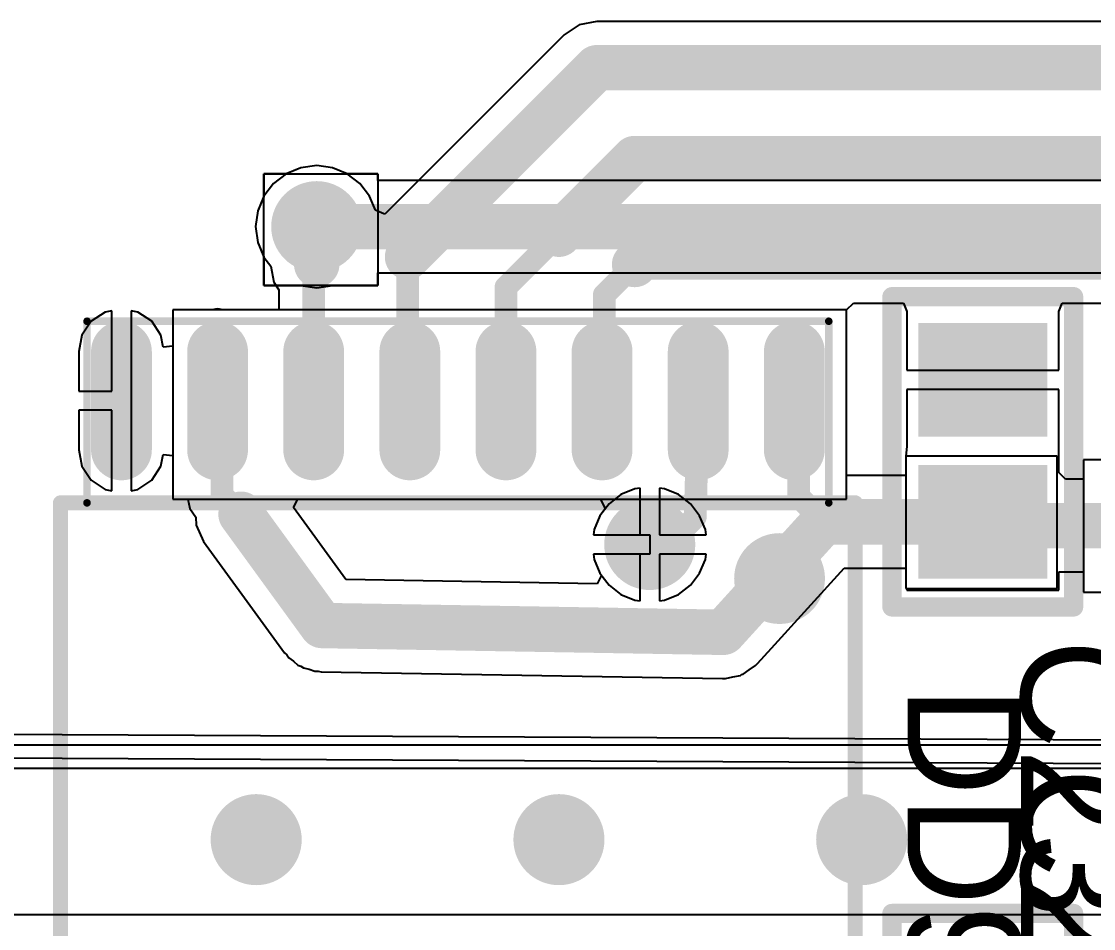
# Model space of a CAD drawing. Header units: millimetres. Extents: x -0.1 to 95.7, y -2.6 to 60.7.
# Drawn here: x 32.5 to 46.66, y 17.83 to 29.81 of the extents above; entities that cross this region are included whole.
import ezdxf

# ---------------------------------------------------------------- set-up
doc = ezdxf.new("R2010")
doc.units = ezdxf.units.MM
for name, color, linetype in [('BottomLayer', 5, 'Continuous'), ('BottomSolder', 6, 'Continuous'), ('Mechanical13', 56, 'Continuous'), ('MultiLayer', 9, 'Continuous'), ('TopLayer', 1, 'Continuous'), ('TopOverlay', 2, 'Continuous'), ('TopPaste', 8, 'Continuous'), ('TopSolder', 216, 'Continuous'), ('ViaHoleLayer', 16, 'Continuous')]:
    doc.layers.add(name, color=color, linetype=linetype)

# ---------------------------------------------------------------- blocks, each defined once
blk = doc.blocks.new('ADUM_SOIC_21')
at = {"layer": 'Mechanical13', "const_width": 0.0999998}
for points in [[(-1.05000044, -9.34500036), (-1.05000044, 0.4550003599999999)], [(1.34999984, 0.4550003599999999), (-1.05000044, 0.4550003599999999)], [(10.55000176, 0.4550003599999999), (8.150001479999998, 0.4550003599999999)], [(10.55000176, -9.34500036), (10.55000176, 0.4550003599999999)], [(1.34999984, -9.34500036), (-1.05000044, -9.34500036)], [(10.55000176, -9.34500036), (8.150001479999998, -9.34500036)]]:
    blk.add_lwpolyline(points, dxfattribs=at)
at = {"layer": 'Mechanical13', "const_width": 0.0499999}
for points in [[(-1.07499912, 0.4550003599999999, 1), (-1.02500176, 0.4550003599999999, 1)], [(-1.07499912, 0.4550003599999999, 1), (-1.02500176, 0.4550003599999999, 1)], [(1.32500116, 0.4550003599999999, 1), (1.37499852, 0.4550003599999999, 1)], [(8.125002799999999, 0.4550003599999999, 1), (8.17500016, 0.4550003599999999, 1)], [(10.52500308, 0.4550003599999999, 1), (10.57500044, 0.4550003599999999, 1)], [(10.52500308, 0.4550003599999999, 1), (10.57500044, 0.4550003599999999, 1)], [(-1.07499912, -9.34500036, 1), (-1.02500176, -9.34500036, 1)], [(-1.07499912, -9.34500036, 1), (-1.02500176, -9.34500036, 1)], [(1.32500116, -9.34500036, 1), (1.37499852, -9.34500036, 1)], [(8.125002799999999, -9.34500036, 1), (8.17500016, -9.34500036, 1)], [(10.52500308, -9.34500036, 1), (10.57500044, -9.34500036, 1)], [(10.52500308, -9.34500036, 1), (10.57500044, -9.34500036, 1)]]:
    blk.add_lwpolyline(points, format="xyb", close=True, dxfattribs=at)
at = {"layer": 'TopLayer', "const_width": 0.5999987999999999}
for points in [[(-0.6499986999999999, 0), (0.6499986999999999, 0)], [(8.85000008, 0), (10.14999748, 0)], [(-0.6499986999999999, -1.27), (0.6499986999999999, -1.27)], [(8.85000008, -1.27), (10.14999748, -1.27)], [(-0.6499986999999999, -2.54), (0.6499986999999999, -2.54)], [(8.85000008, -2.54), (10.14999748, -2.54)], [(-0.6499986999999999, -3.81), (0.6499986999999999, -3.81)], [(8.85000008, -3.81), (10.14999748, -3.81)], [(-0.6499986999999999, -5.08), (0.6499986999999999, -5.08)], [(8.85000008, -5.08), (10.14999748, -5.08)], [(-0.6499986999999999, -6.35), (0.6499986999999999, -6.35)], [(8.85000008, -6.35), (10.14999748, -6.35)], [(-0.6499986999999999, -7.619999999999999), (0.6499986999999999, -7.619999999999999)], [(8.85000008, -7.619999999999999), (10.14999748, -7.619999999999999)], [(-0.6499986999999999, -8.889999999999999), (0.6499986999999999, -8.889999999999999)], [(8.85000008, -8.889999999999999), (10.14999748, -8.889999999999999)]]:
    blk.add_lwpolyline(points, dxfattribs=at)
at = {"layer": 'TopLayer', "const_width": 0.2999994}
for points in [[(-0.7999984, 0, 1), (-0.499999, 0, 1)], [(0.499999, 0, 1), (0.7999984, 0, 1)], [(8.700000379999999, 0, 1), (8.99999978, 0, 1)], [(9.99999778, 0, 1), (10.29999718, 0, 1)], [(-0.7999984, -1.27, 1), (-0.499999, -1.27, 1)], [(0.499999, -1.27, 1), (0.7999984, -1.27, 1)], [(8.700000379999999, -1.27, 1), (8.99999978, -1.27, 1)], [(9.99999778, -1.27, 1), (10.29999718, -1.27, 1)], [(-0.7999984, -2.54, 1), (-0.499999, -2.54, 1)], [(0.499999, -2.54, 1), (0.7999984, -2.54, 1)], [(8.700000379999999, -2.54, 1), (8.99999978, -2.54, 1)], [(9.99999778, -2.54, 1), (10.29999718, -2.54, 1)], [(-0.7999984, -3.81, 1), (-0.499999, -3.81, 1)], [(0.499999, -3.81, 1), (0.7999984, -3.81, 1)], [(8.700000379999999, -3.81, 1), (8.99999978, -3.81, 1)], [(9.99999778, -3.81, 1), (10.29999718, -3.81, 1)], [(-0.7999984, -5.08, 1), (-0.499999, -5.08, 1)], [(0.499999, -5.08, 1), (0.7999984, -5.08, 1)], [(8.700000379999999, -5.08, 1), (8.99999978, -5.08, 1)], [(9.99999778, -5.08, 1), (10.29999718, -5.08, 1)], [(-0.7999984, -6.35, 1), (-0.499999, -6.35, 1)], [(0.499999, -6.35, 1), (0.7999984, -6.35, 1)], [(8.700000379999999, -6.35, 1), (8.99999978, -6.35, 1)], [(9.99999778, -6.35, 1), (10.29999718, -6.35, 1)], [(-0.7999984, -7.619999999999999, 1), (-0.499999, -7.619999999999999, 1)], [(0.499999, -7.619999999999999, 1), (0.7999984, -7.619999999999999, 1)], [(8.700000379999999, -7.619999999999999, 1), (8.99999978, -7.619999999999999, 1)], [(9.99999778, -7.619999999999999, 1), (10.29999718, -7.619999999999999, 1)], [(-0.7999984, -8.889999999999999, 1), (-0.499999, -8.889999999999999, 1)], [(0.499999, -8.889999999999999, 1), (0.7999984, -8.889999999999999, 1)], [(8.700000379999999, -8.889999999999999, 1), (8.99999978, -8.889999999999999, 1)], [(9.99999778, -8.889999999999999, 1), (10.29999718, -8.889999999999999, 1)]]:
    blk.add_lwpolyline(points, format="xyb", close=True, dxfattribs=at)
at = {"layer": 'TopOverlay', "const_width": 0.1999996}
for points in [[(1.34999984, -9.694999659999999), (1.34999984, 0.80499966)], [(8.14999894, 0.80499966), (1.34999984, 0.80499966)], [(8.14999894, -9.694999659999999), (8.14999894, 0.80499966)], [(8.14999894, -9.694999659999999), (1.34999984, -9.694999659999999)]]:
    blk.add_lwpolyline(points, dxfattribs=at)
at = {"layer": 'TopOverlay'}
for points, const_width in [([(1.29999994, 0.80499966, 1), (1.39999974, 0.80499966, 1)], 0.0999998), ([(1.29999994, 0.80499966, 1), (1.39999974, 0.80499966, 1)], 0.0999998), ([(8.09999904, 0.80499966, 1), (8.199998840000001, 0.80499966, 1)], 0.0999998), ([(8.09999904, 0.80499966, 1), (8.199998840000001, 0.80499966, 1)], 0.0999998), ([(2.64999978, -0.19500088, 1), (2.05000098, -0.19500088, 1)], 0.5999987999999999), ([(1.90000128, -0.19500088, 1), (2.20000068, -0.19500088, 1)], 0.2999994), ([(2.50000008, -0.19500088, 1), (2.79999948, -0.19500088, 1)], 0.2999994), ([(1.29999994, -9.694999659999999, 1), (1.39999974, -9.694999659999999, 1)], 0.0999998), ([(1.29999994, -9.694999659999999, 1), (1.39999974, -9.694999659999999, 1)], 0.0999998), ([(8.09999904, -9.694999659999999, 1), (8.199998840000001, -9.694999659999999, 1)], 0.0999998), ([(8.09999904, -9.694999659999999, 1), (8.199998840000001, -9.694999659999999, 1)], 0.0999998)]:
    blk.add_lwpolyline(points, format="xyb", close=True, dxfattribs=dict(at, const_width=const_width))
at = {"layer": 'TopPaste', "const_width": 0.5999987999999999}
for points in [[(-0.6499986999999999, 0), (0.6499986999999999, 0)], [(8.85000008, 0), (10.14999748, 0)], [(-0.6499986999999999, -1.27), (0.6499986999999999, -1.27)], [(8.85000008, -1.27), (10.14999748, -1.27)], [(-0.6499986999999999, -2.54), (0.6499986999999999, -2.54)], [(8.85000008, -2.54), (10.14999748, -2.54)], [(-0.6499986999999999, -3.81), (0.6499986999999999, -3.81)], [(8.85000008, -3.81), (10.14999748, -3.81)], [(-0.6499986999999999, -5.08), (0.6499986999999999, -5.08)], [(8.85000008, -5.08), (10.14999748, -5.08)], [(-0.6499986999999999, -6.35), (0.6499986999999999, -6.35)], [(8.85000008, -6.35), (10.14999748, -6.35)], [(-0.6499986999999999, -7.619999999999999), (0.6499986999999999, -7.619999999999999)], [(8.85000008, -7.619999999999999), (10.14999748, -7.619999999999999)], [(-0.6499986999999999, -8.889999999999999), (0.6499986999999999, -8.889999999999999)], [(8.85000008, -8.889999999999999), (10.14999748, -8.889999999999999)]]:
    blk.add_lwpolyline(points, dxfattribs=at)
at = {"layer": 'TopPaste', "const_width": 0.2999994}
for points in [[(-0.7999984, 0, 1), (-0.499999, 0, 1)], [(0.499999, 0, 1), (0.7999984, 0, 1)], [(8.700000379999999, 0, 1), (8.99999978, 0, 1)], [(9.99999778, 0, 1), (10.29999718, 0, 1)], [(-0.7999984, -1.27, 1), (-0.499999, -1.27, 1)], [(0.499999, -1.27, 1), (0.7999984, -1.27, 1)], [(8.700000379999999, -1.27, 1), (8.99999978, -1.27, 1)], [(9.99999778, -1.27, 1), (10.29999718, -1.27, 1)], [(-0.7999984, -2.54, 1), (-0.499999, -2.54, 1)], [(0.499999, -2.54, 1), (0.7999984, -2.54, 1)], [(8.700000379999999, -2.54, 1), (8.99999978, -2.54, 1)], [(9.99999778, -2.54, 1), (10.29999718, -2.54, 1)], [(-0.7999984, -3.81, 1), (-0.499999, -3.81, 1)], [(0.499999, -3.81, 1), (0.7999984, -3.81, 1)], [(8.700000379999999, -3.81, 1), (8.99999978, -3.81, 1)], [(9.99999778, -3.81, 1), (10.29999718, -3.81, 1)], [(-0.7999984, -5.08, 1), (-0.499999, -5.08, 1)], [(0.499999, -5.08, 1), (0.7999984, -5.08, 1)], [(8.700000379999999, -5.08, 1), (8.99999978, -5.08, 1)], [(9.99999778, -5.08, 1), (10.29999718, -5.08, 1)], [(-0.7999984, -6.35, 1), (-0.499999, -6.35, 1)], [(0.499999, -6.35, 1), (0.7999984, -6.35, 1)], [(8.700000379999999, -6.35, 1), (8.99999978, -6.35, 1)], [(9.99999778, -6.35, 1), (10.29999718, -6.35, 1)], [(-0.7999984, -7.619999999999999, 1), (-0.499999, -7.619999999999999, 1)], [(0.499999, -7.619999999999999, 1), (0.7999984, -7.619999999999999, 1)], [(8.700000379999999, -7.619999999999999, 1), (8.99999978, -7.619999999999999, 1)], [(9.99999778, -7.619999999999999, 1), (10.29999718, -7.619999999999999, 1)], [(-0.7999984, -8.889999999999999, 1), (-0.499999, -8.889999999999999, 1)], [(0.499999, -8.889999999999999, 1), (0.7999984, -8.889999999999999, 1)], [(8.700000379999999, -8.889999999999999, 1), (8.99999978, -8.889999999999999, 1)], [(9.99999778, -8.889999999999999, 1), (10.29999718, -8.889999999999999, 1)]]:
    blk.add_lwpolyline(points, format="xyb", close=True, dxfattribs=at)
at = {"layer": 'TopSolder', "const_width": 0.8031987999999999}
for points in [[(-0.6499986999999999, 0), (0.6499986999999999, 0)], [(8.85000008, 0), (10.14999748, 0)], [(-0.6499986999999999, -1.27), (0.6499986999999999, -1.27)], [(8.85000008, -1.27), (10.14999748, -1.27)], [(-0.6499986999999999, -2.54), (0.6499986999999999, -2.54)], [(8.85000008, -2.54), (10.14999748, -2.54)], [(-0.6499986999999999, -3.81), (0.6499986999999999, -3.81)], [(8.85000008, -3.81), (10.14999748, -3.81)], [(-0.6499986999999999, -5.08), (0.6499986999999999, -5.08)], [(8.85000008, -5.08), (10.14999748, -5.08)], [(-0.6499986999999999, -6.35), (0.6499986999999999, -6.35)], [(8.85000008, -6.35), (10.14999748, -6.35)], [(-0.6499986999999999, -7.619999999999999), (0.6499986999999999, -7.619999999999999)], [(8.85000008, -7.619999999999999), (10.14999748, -7.619999999999999)], [(-0.6499986999999999, -8.889999999999999), (0.6499986999999999, -8.889999999999999)], [(8.85000008, -8.889999999999999), (10.14999748, -8.889999999999999)]]:
    blk.add_lwpolyline(points, dxfattribs=at)
at = {"layer": 'TopSolder', "const_width": 0.4015993999999999}
for points in [[(-0.8507984, 0, 1), (-0.449199, 0, 1)], [(0.449199, 0, 1), (0.8507984, 0, 1)], [(8.64920038, 0, 1), (9.05079978, 0, 1)], [(9.94919778, 0, 1), (10.35079718, 0, 1)], [(-0.8507984, -1.27, 1), (-0.449199, -1.27, 1)], [(0.449199, -1.27, 1), (0.8507984, -1.27, 1)], [(8.64920038, -1.27, 1), (9.05079978, -1.27, 1)], [(9.94919778, -1.27, 1), (10.35079718, -1.27, 1)], [(-0.8507984, -2.54, 1), (-0.449199, -2.54, 1)], [(0.449199, -2.54, 1), (0.8507984, -2.54, 1)], [(8.64920038, -2.54, 1), (9.05079978, -2.54, 1)], [(9.94919778, -2.54, 1), (10.35079718, -2.54, 1)], [(-0.8507984, -3.81, 1), (-0.449199, -3.81, 1)], [(0.449199, -3.81, 1), (0.8507984, -3.81, 1)], [(8.64920038, -3.81, 1), (9.05079978, -3.81, 1)], [(9.94919778, -3.81, 1), (10.35079718, -3.81, 1)], [(-0.8507984, -5.08, 1), (-0.449199, -5.08, 1)], [(0.449199, -5.08, 1), (0.8507984, -5.08, 1)], [(8.64920038, -5.08, 1), (9.05079978, -5.08, 1)], [(9.94919778, -5.08, 1), (10.35079718, -5.08, 1)], [(-0.8507984, -6.35, 1), (-0.449199, -6.35, 1)], [(0.449199, -6.35, 1), (0.8507984, -6.35, 1)], [(8.64920038, -6.35, 1), (9.05079978, -6.35, 1)], [(9.94919778, -6.35, 1), (10.35079718, -6.35, 1)], [(-0.8507984, -7.619999999999999, 1), (-0.449199, -7.619999999999999, 1)], [(0.449199, -7.619999999999999, 1), (0.8507984, -7.619999999999999, 1)], [(8.64920038, -7.619999999999999, 1), (9.05079978, -7.619999999999999, 1)], [(9.94919778, -7.619999999999999, 1), (10.35079718, -7.619999999999999, 1)], [(-0.8507984, -8.889999999999999, 1), (-0.449199, -8.889999999999999, 1)], [(0.449199, -8.889999999999999, 1), (0.8507984, -8.889999999999999, 1)], [(8.64920038, -8.889999999999999, 1), (9.05079978, -8.889999999999999, 1)], [(9.94919778, -8.889999999999999, 1), (10.35079718, -8.889999999999999, 1)]]:
    blk.add_lwpolyline(points, format="xyb", close=True, dxfattribs=at)
blk = doc.blocks.new('C_________0805_42')
at = {"layer": 'TopLayer'}
for points in [[(-0.6499986999999999, -0.7499985), (0.6499986999999999, -0.7499985), (-0.6499986999999999, 0.7499985), (0.6499986999999999, 0.7499985)], [(1.22500136, -0.7499985), (2.52499876, -0.7499985), (1.22500136, 0.7499985), (2.52499876, 0.7499985)]]:
    blk.add_solid(points, dxfattribs=at)
at = {"layer": 'TopOverlay', "const_width": 0.254}
for points in [[(2.99999908, 1.20000014), (-1.10000034, 1.20000014)], [(-1.10000034, -1.20000014), (-1.10000034, 1.20000014)], [(2.99999908, -1.20000014), (2.99999908, 1.20000014)], [(2.00000108, -1.20000014), (-1.10000034, -1.20000014)], [(2.99999908, -1.20000014), (2.00000108, -1.20000014)]]:
    blk.add_lwpolyline(points, dxfattribs=at)
at = {"layer": 'TopOverlay', "const_width": 0.127}
for points in [[(-1.16350034, 1.20000014, 1), (-1.03650034, 1.20000014, 1)], [(-1.16350034, 1.20000014, 1), (-1.03650034, 1.20000014, 1)], [(2.93649908, 1.20000014, 1), (3.06349908, 1.20000014, 1)], [(2.93649908, 1.20000014, 1), (3.06349908, 1.20000014, 1)], [(-1.16350034, -1.20000014, 1), (-1.03650034, -1.20000014, 1)], [(-1.16350034, -1.20000014, 1), (-1.03650034, -1.20000014, 1)], [(1.93650108, -1.20000014, 1), (2.06350108, -1.20000014, 1)], [(1.93650108, -1.20000014, 1), (2.06350108, -1.20000014, 1)], [(2.93649908, -1.20000014, 1), (3.06349908, -1.20000014, 1)], [(2.93649908, -1.20000014, 1), (3.06349908, -1.20000014, 1)]]:
    blk.add_lwpolyline(points, format="xyb", close=True, dxfattribs=at)
at = {"layer": 'TopPaste'}
for points in [[(-0.6499986999999999, -0.7499985), (0.6499986999999999, -0.7499985), (-0.6499986999999999, 0.7499985), (0.6499986999999999, 0.7499985)], [(1.22500136, -0.7499985), (2.52499876, -0.7499985), (1.22500136, 0.7499985), (2.52499876, 0.7499985)]]:
    blk.add_solid(points, dxfattribs=at)
at = {"layer": 'TopSolder'}
for points in [[(-0.7515987, -0.8515985), (0.7515987, -0.8515985), (-0.7515987, 0.8515985), (0.7515987, 0.8515985)], [(1.12340136, -0.8515985), (2.62659876, -0.8515985), (1.12340136, 0.8515985), (2.62659876, 0.8515985)]]:
    blk.add_solid(points, dxfattribs=at)
blk = doc.blocks.new('C_________0805_43')
at = {"layer": 'TopLayer'}
for points in [[(-0.6499986999999999, -0.7499985), (0.6499986999999999, -0.7499985), (-0.6499986999999999, 0.7499985), (0.6499986999999999, 0.7499985)], [(1.22500136, -0.7499985), (2.52499876, -0.7499985), (1.22500136, 0.7499985), (2.52499876, 0.7499985)]]:
    blk.add_solid(points, dxfattribs=at)
at = {"layer": 'TopOverlay', "const_width": 0.254}
for points in [[(-1.10000034, 1.20000014), (2.99999908, 1.20000014)], [(-1.10000034, 1.20000014), (-1.10000034, -1.20000014)], [(2.99999908, 1.20000014), (2.99999908, -1.20000014)], [(-1.10000034, -1.20000014), (2.00000108, -1.20000014)], [(2.00000108, -1.20000014), (2.99999908, -1.20000014)]]:
    blk.add_lwpolyline(points, dxfattribs=at)
at = {"layer": 'TopOverlay', "const_width": 0.127}
for points in [[(-1.16350034, 1.20000014, 1), (-1.03650034, 1.20000014, 1)], [(-1.16350034, 1.20000014, 1), (-1.03650034, 1.20000014, 1)], [(2.93649908, 1.20000014, 1), (3.06349908, 1.20000014, 1)], [(2.93649908, 1.20000014, 1), (3.06349908, 1.20000014, 1)], [(-1.16350034, -1.20000014, 1), (-1.03650034, -1.20000014, 1)], [(-1.16350034, -1.20000014, 1), (-1.03650034, -1.20000014, 1)], [(1.93650108, -1.20000014, 1), (2.06350108, -1.20000014, 1)], [(1.93650108, -1.20000014, 1), (2.06350108, -1.20000014, 1)], [(2.93649908, -1.20000014, 1), (3.06349908, -1.20000014, 1)], [(2.93649908, -1.20000014, 1), (3.06349908, -1.20000014, 1)]]:
    blk.add_lwpolyline(points, format="xyb", close=True, dxfattribs=at)
at = {"layer": 'TopPaste'}
for points in [[(-0.6499986999999999, -0.7499985), (0.6499986999999999, -0.7499985), (-0.6499986999999999, 0.7499985), (0.6499986999999999, 0.7499985)], [(1.22500136, -0.7499985), (2.52499876, -0.7499985), (1.22500136, 0.7499985), (2.52499876, 0.7499985)]]:
    blk.add_solid(points, dxfattribs=at)
at = {"layer": 'TopSolder'}
for points in [[(-0.7515987, -0.8515985), (0.7515987, -0.8515985), (-0.7515987, 0.8515985), (0.7515987, 0.8515985)], [(1.12340136, -0.8515985), (2.62659876, -0.8515985), (1.12340136, 0.8515985), (2.62659876, 0.8515985)]]:
    blk.add_solid(points, dxfattribs=at)

msp = doc.modelspace()

# ---------------------------------------------------------------- linework, layer by layer
at = {"layer": 'BottomLayer'}
for p, q in [((36.40000086, 27.90690126), (36.19115952, 27.87940576)), ((36.6088422, 27.87940576), (36.40000086, 27.90690126)), ((35.69999972, 26.32059252), (35.69999972, 27.80000028)), ((35.69999972, 27.80000028), (37.20690298, 27.80000028)), ((35.99945555999999, 27.80000028), (35.69999972, 27.80000028)), ((35.69999972, 27.80000028), (35.69999972, 27.50054444)), ((36.19115952, 27.87940576), (35.99945555999999, 27.80000028)), ((36.80054616, 27.80000028), (36.6088422, 27.87940576)), ((37.20690298, 27.80000028), (36.80054616, 27.80000028)), ((37.20690298, 27.80000028), (37.20690298, 26.32059252)), ((37.20690298, 27.71175306), (37.20690298, 27.80000028)), ((48.69660314, 27.71175306), (37.20690298, 27.71175306)), ((35.69999972, 27.50054444), (35.62059424, 27.30884048)), ((35.62059424, 27.30884048), (35.59309874, 27.09999914)), ((35.59309874, 27.09999914), (35.62059424, 26.8911578)), ((35.62059424, 26.8911578), (35.69999972, 26.69945384)), ((35.69999972, 26.69945384), (35.69999972, 26.32059252)), ((37.20690298, 26.32059252), (37.20690298, 26.48824522)), ((37.20690298, 26.48824522), (48.94999862, 26.48824522)), ((37.20690298, 26.32059252), (35.69999972, 26.32059252)), ((35.69999972, 26.32059252), (36.19115952, 26.32059252)), ((36.19115952, 26.32059252), (36.40000086, 26.29309702)), ((36.40000086, 26.29309702), (36.6088422, 26.32059252)), ((36.6088422, 26.32059252), (37.20690298, 26.32059252)), ((40.41974644, 23.55861684), (40.26224104, 23.43775856)), ((40.60316492, 23.63459332), (40.41974644, 23.55861684)), ((40.67299968, 23.64378812), (40.60316492, 23.63459332)), ((40.67299968, 23.02699992), (40.67299968, 23.64378812)), ((40.99683444, 23.63459332), (40.92699967999999, 23.64378812)), ((40.92699967999999, 23.64378812), (40.92699967999999, 23.02699992)), ((41.18025292, 23.55861684), (40.99683444, 23.63459332)), ((41.33775832, 23.43775856), (41.18025292, 23.55861684)), ((40.26224104, 23.43775856), (40.14138276, 23.28025316)), ((41.4586166, 23.28025316), (41.33775832, 23.43775856)), ((40.14138276, 23.28025316), (40.06540628, 23.09683468)), ((41.53459308, 23.09683468), (41.4586166, 23.28025316)), ((40.06540628, 23.09683468), (40.05621148, 23.02699992)), ((41.54378788, 23.02699992), (41.53459308, 23.09683468)), ((40.05621148, 23.02699992), (40.67299968, 23.02699992)), ((40.92699967999999, 23.02699992), (41.54378788, 23.02699992)), ((40.67299968, 22.77299992), (40.05621148, 22.77299992)), ((40.05621148, 22.77299992), (40.06540628, 22.70316516)), ((40.06540628, 22.70316516), (40.14138276, 22.51974668)), ((40.67299968, 22.15621172), (40.67299968, 22.77299992)), ((41.54378788, 22.77299992), (40.92699967999999, 22.77299992)), ((40.92699967999999, 22.77299992), (40.92699967999999, 22.15621172)), ((41.4586166, 22.51974668), (41.53459308, 22.70316516)), ((41.53459308, 22.70316516), (41.54378788, 22.77299992)), ((40.14138276, 22.51974668), (40.26224104, 22.36224128)), ((41.33775832, 22.36224128), (41.4586166, 22.51974668)), ((40.26224104, 22.36224128), (40.41974644, 22.241383)), ((40.41974644, 22.241383), (40.60316492, 22.16540652)), ((40.99683444, 22.16540652), (41.18025292, 22.241383)), ((41.18025292, 22.241383), (41.33775832, 22.36224128)), ((40.60316492, 22.16540652), (40.67299968, 22.15621172)), ((40.92699967999999, 22.15621172), (40.99683444, 22.16540652)), ((68.99999916, 20.20000024), (30.03013044, 20.3998449)), ((29.99843124, 20.09412796), (68.6941222, 19.89568792)), ((61.40000165999999, 18.00603968), (22.3924495, 18.00603968))]:
    msp.add_line(p, q, dxfattribs=at)
for points, const_width in [([(36.15000136, 27.09999914, 1), (36.65000035999999, 27.09999914, 1)], 0.499999), ([(36.25000116, 27.09999914, 1), (36.55000056, 27.09999914, 1)], 0.2999994), ([(40.55000018, 22.89999992, 1), (41.04999918, 22.89999992, 1)], 0.499999), ([(35.3499928, 18.99999248, 1), (35.8499918, 18.99999248, 1)], 0.499999), ([(39.34999242, 18.99999248, 1), (39.84999141999999, 18.99999248, 1)], 0.499999), ([(43.34999204, 18.99999248, 1), (43.84999104, 18.99999248, 1)], 0.499999)]:
    msp.add_lwpolyline(points, format="xyb", close=True, dxfattribs=dict(at, const_width=const_width))
at = {"layer": 'BottomLayer', "const_width": 0.5999987999999999}
msp.add_lwpolyline([(36.40000086, 27.09999914), (48.94999862, 27.09999914)], dxfattribs=at)
at = {"layer": 'BottomSolder', "const_width": 0.601599}
for points in [[(36.09920136, 27.09999914, 1), (36.70080036, 27.09999914, 1)], [(40.49920018, 22.89999992, 1), (41.10079918, 22.89999992, 1)], [(35.2991928, 18.99999248, 1), (35.90079179999999, 18.99999248, 1)], [(39.29919242, 18.99999248, 1), (39.90079142, 18.99999248, 1)], [(43.29919203999999, 18.99999248, 1), (43.90079103999999, 18.99999248, 1)]]:
    msp.add_lwpolyline(points, format="xyb", close=True, dxfattribs=at)
at = {"layer": 'MultiLayer', "const_width": 0.499999}
for points in [[(36.15000136, 27.09999914, 1), (36.65000035999999, 27.09999914, 1)], [(40.55000018, 22.89999992, 1), (41.04999918, 22.89999992, 1)], [(35.3499928, 18.99999248, 1), (35.8499918, 18.99999248, 1)], [(39.34999242, 18.99999248, 1), (39.84999141999999, 18.99999248, 1)], [(43.34999204, 18.99999248, 1), (43.84999104, 18.99999248, 1)]]:
    msp.add_lwpolyline(points, format="xyb", close=True, dxfattribs=at)
at = {"layer": 'TopLayer'}
for p, q in [((39.86589436, 29.76519066), (39.66742637999999, 29.63257726)), ((40.10000108, 29.81175394), (39.86589436, 29.76519066)), ((48.74660304, 29.81175394), (40.10000108, 29.81175394)), ((39.66742637999999, 29.63257726), (37.30004224, 27.26519058)), ((36.40000086, 27.90690126), (36.19115952, 27.87940576)), ((36.6088422, 27.87940576), (36.40000086, 27.90690126)), ((35.9965498, 27.79879632), (35.82943557999999, 27.67056442)), ((36.19115952, 27.87940576), (35.9965498, 27.79879632)), ((36.80345192, 27.79879632), (36.6088422, 27.87940576)), ((36.97056614, 27.67056442), (36.80345192, 27.79879632)), ((35.82943557999999, 27.67056442), (35.70120367999999, 27.5034502)), ((37.09879804, 27.5034502), (36.97056614, 27.67056442)), ((35.70120367999999, 27.5034502), (35.62059424, 27.30884048)), ((37.1749193, 27.31967612), (37.09879804, 27.5034502)), ((35.62059424, 27.30884048), (35.59309874, 27.09999914)), ((37.2639717, 27.27743338), (37.1749193, 27.31967612)), ((37.30004224, 27.26519058), (37.2639717, 27.27743338)), ((35.59309874, 27.09999914), (35.62059424, 26.8911578)), ((35.62059424, 26.8911578), (35.70120367999999, 26.69654808)), ((35.70120367999999, 26.69654808), (35.79278084, 26.5772011)), ((35.79278084, 26.5772011), (35.83481276, 26.36589087999999)), ((35.83481276, 26.36589087999999), (35.90118296, 26.26656418)), ((35.90118296, 26.26656418), (35.90118296, 25.9999988)), ((43.39999956, 25.99999626), (43.49044895999999, 26.08824602)), ((43.49044895999999, 26.08824602), (44.15315527999999, 26.08824602)), ((44.15315527999999, 26.08824602), (44.196, 25.978993)), ((46.20400208, 25.978993), (46.2468468, 26.08824602)), ((46.2468468, 26.08824602), (50.09999886, 26.08824602)), ((33.60383932, 25.9718429), (33.42058594, 25.84939966)), ((33.69299839999999, 25.98957718), (33.60383932, 25.9718429)), ((33.69299839999999, 24.9269885), (33.69299839999999, 25.98957718)), ((34.03615747999999, 25.9718429), (33.9469984, 25.98957718)), ((33.9469984, 25.98957718), (33.9469984, 24.7999885)), ((34.21941086, 25.84939966), (34.03615747999999, 25.9718429)), ((43.39999956, 25.9999988), (34.49999958, 25.9999988)), ((34.49999958, 25.9999988), (34.49999958, 23.50000126)), ((35.01538844, 25.9999988), (34.49999958, 25.9999988)), ((34.49999958, 25.9999988), (34.49999958, 25.52208002)), ((35.0899984, 26.01484002), (35.01538844, 25.9999988)), ((35.16460836, 25.9999988), (35.0899984, 26.01484002)), ((35.90118296, 25.9999988), (35.16460836, 25.9999988)), ((43.39999956, 23.50000126), (43.39999956, 25.9999988)), ((43.39999956, 23.81174816), (43.39999956, 25.99999626)), ((44.196, 25.978993), (44.19600254, 25.96124348)), ((44.19600254, 25.96124348), (44.19600254, 25.2019943)), ((46.20399954, 25.96124348), (46.20400208, 25.978993)), ((46.20399954, 25.2019943), (46.20399954, 25.96124348)), ((33.42058594, 25.84939966), (33.29814269999999, 25.66614628)), ((34.34185409999999, 25.66614628), (34.21941086, 25.84939966)), ((33.29814269999999, 25.66614628), (33.25514558, 25.4499872)), ((34.37299958, 25.50957052), (34.34185409999999, 25.66614628)), ((34.49999958, 25.52208002), (34.37299958, 25.50957052)), ((33.25514558, 25.4499872), (33.25514558, 24.9269885)), ((44.19600254, 25.2019943), (45.19999596, 25.2019943)), ((45.19999596, 25.2019943), (46.20399954, 25.2019943)), ((44.19600254, 24.9479943), (44.196, 24.1957352)), ((45.19999596, 24.9479943), (44.19600254, 24.9479943)), ((46.20399954, 24.9479943), (45.19999596, 24.9479943)), ((46.20399954, 24.23099548), (46.20399954, 24.9479943)), ((33.25514558, 24.9269885), (33.69299839999999, 24.9269885)), ((33.9469984, 24.7999885), (33.9469984, 23.61039982)), ((33.69299839999999, 24.6729885), (33.25514558, 24.6729885)), ((33.25514558, 24.6729885), (33.25514558, 24.1499898)), ((33.69299839999999, 23.61039982), (33.69299839999999, 24.6729885)), ((46.20400208, 24.13749554), (46.20399954, 24.23099548)), ((33.25514558, 24.1499898), (33.29814269999999, 23.93383072)), ((34.34185409999999, 23.93383072), (34.37299958, 24.09040648)), ((34.37299958, 24.09040648), (34.49999958, 24.07789698)), ((44.196, 24.1957352), (44.18124768, 24.06875044)), ((46.20399954, 23.85155504), (46.20400208, 24.13749554)), ((34.49999958, 24.07789698), (34.49999958, 23.50000126)), ((44.18124768, 24.06875044), (44.18125022, 24.0501043)), ((44.18125022, 24.06875044), (44.18125022, 22.31874632)), ((46.18125129999999, 24.0687479), (44.18125022, 24.06875044)), ((44.18125022, 24.0501043), (44.18125022, 23.81174816)), ((46.18125129999999, 22.31874632), (46.18125129999999, 24.0687479)), ((46.5312506, 24.01875308), (46.5312506, 22.26874896)), ((48.53125168, 24.01875054), (46.5312506, 24.01875308)), ((48.53125168, 24.01875054), (46.5312506, 24.01875308)), ((46.5312506, 24.01875308), (46.5312506, 23.7617508)), ((33.29814269999999, 23.93383072), (33.42058594, 23.75057734)), ((34.21941086, 23.75057734), (34.34185409999999, 23.93383072)), ((44.18125022, 23.81174816), (43.39999956, 23.81174816)), ((46.29380378, 23.7617508), (46.20399954, 23.85155504)), ((33.42058594, 23.75057734), (33.60383932, 23.6281341)), ((34.03615747999999, 23.6281341), (34.21941086, 23.75057734)), ((46.5312506, 23.7617508), (46.29380378, 23.7617508)), ((33.60383932, 23.6281341), (33.69299839999999, 23.61039982)), ((33.9469984, 23.61039982), (34.03615747999999, 23.6281341)), ((34.49999958, 23.50000126), (43.39999956, 23.50000126)), ((34.49999958, 23.50000126), (34.69904668, 23.50000126)), ((34.69904668, 23.50000126), (34.72350942, 23.377017)), ((34.72350942, 23.377017), (34.80108102, 23.26092376)), ((36.09328061999999, 23.38682902), (36.15091322, 23.50000126)), ((36.784915, 22.43582508), (36.09328061999999, 23.38682902)), ((36.15091322, 23.50000126), (40.1499197, 23.50000126)), ((40.21255102, 23.37300126), (40.14138276, 23.28025316)), ((40.1499197, 23.50000126), (40.21255102, 23.37300126)), ((34.80108102, 23.26092376), (34.80521614, 23.15690568)), ((40.14138276, 23.28025316), (40.06540628, 23.09683468)), ((34.80521614, 23.15690568), (34.9052515, 22.94018526)), ((40.06540628, 23.09683468), (40.05621148, 23.02699992)), ((40.05621148, 23.02699992), (40.79999968, 23.02699992)), ((40.79999968, 23.02699992), (40.79999968, 22.77299992)), ((34.9052515, 22.94018526), (35.79886668, 21.71145264)), ((40.79999968, 22.77299992), (40.05621148, 22.77299992)), ((40.05621148, 22.77299992), (40.06540628, 22.70316516)), ((40.06540628, 22.70316516), (40.14138276, 22.51974668)), ((42.40753012, 21.52884696), (43.37061684, 22.58824032)), ((43.37061684, 22.58824032), (44.18125022, 22.58824032)), ((44.18125022, 22.58824032), (44.18125022, 22.31874632)), ((46.20399954, 22.29599554), (46.20399954, 22.53824296)), ((46.20399954, 22.53824296), (46.5312506, 22.53824296)), ((46.5312506, 22.53824296), (46.5312506, 22.26874896)), ((40.10478644, 22.37955646), (36.784915, 22.43582508)), ((40.16192119999999, 22.49298016), (40.10478644, 22.37955646)), ((40.14138276, 22.51974668), (40.16192119999999, 22.49298016)), ((44.18125022, 22.31874632), (46.18125129999999, 22.31874632)), ((44.18125022, 22.31874632), (44.19600254, 22.31874632)), ((44.19600254, 22.31874632), (44.19600254, 22.29599554)), ((44.19600254, 22.29599554), (46.20399954, 22.29599554)), ((46.5312506, 22.26874896), (48.53125168, 22.26874896)), ((46.5312506, 22.26874896), (48.53125168, 22.26874896)), ((35.79886668, 21.71145264), (35.97482772, 21.46951002)), ((35.97482772, 21.46951002), (36.00643802, 21.4403178)), ((36.00643802, 21.4403178), (36.02972982, 21.4041482)), ((36.02972982, 21.4041482), (36.09332634, 21.36007666)), ((42.22488634, 21.32794058), (42.40753012, 21.52884696)), ((36.09332634, 21.36007666), (36.15018423999999, 21.30756724)), ((36.15018423999999, 21.30756724), (36.19055754, 21.29269554)), ((36.19055754, 21.29269554), (36.22591942, 21.26818962)), ((36.22591942, 21.26818962), (36.30156316, 21.25180662)), ((36.30156316, 21.25180662), (36.37416652, 21.22506296)), ((42.11334732, 21.24547694), (42.19741116, 21.29960942)), ((42.19741116, 21.29960942), (42.2088056, 21.31605084)), ((42.2088056, 21.31605084), (42.22488634, 21.32794058)), ((36.37416652, 21.22506296), (36.41715348, 21.22677238)), ((36.41715348, 21.22677238), (36.45920572, 21.21766394)), ((36.45920572, 21.21766394), (41.76186212, 21.12778858)), ((41.76186212, 21.12778858), (41.78154204, 21.13135728)), ((41.78154204, 21.13135728), (41.80132356, 21.1283931)), ((41.80132356, 21.1283931), (41.89834139999999, 21.15253834)), ((41.89834139999999, 21.15253834), (41.99672576, 21.1703793)), ((41.99672576, 21.1703793), (42.0135431, 21.18120732)), ((42.0135431, 21.18120732), (42.03295124, 21.1860384)), ((42.03295124, 21.1860384), (42.11334732, 21.24547694)), ((65.38878464, 20.25000014), (30.0301279, 20.25000014)), ((30.00000096, 19.94412318), (65.41891412, 19.94412318))]:
    msp.add_line(p, q, dxfattribs=at)
for points, const_width in [([(37.600001, 26.69999994), (40.10000108, 29.20000002)], 0.5999987999999999), ([(40.10000108, 29.20000002), (48.99999852, 29.20000002)], 0.5999987999999999), ([(39.59999954, 26.99999934), (40.60000008, 27.99999988)], 0.5999987999999999), ([(40.60000008, 27.99999988), (49.50000006, 27.99999988)], 0.5999987999999999), ([(36.40000086, 26.60000014), (36.40000086, 27.09999914)], 0.5999987999999999), ([(38.89999839999999, 26.2999982), (39.59999954, 26.99999934)], 0.2999994), ([(40.60000008, 26.60000014), (40.69999988, 26.69999994)], 0.5999987999999999), ([(40.69999988, 26.69999994), (50.09999886, 26.69999994)], 0.5999987999999999), ([(37.600001, 24.8299859), (37.600001, 26.69999994)], 0.2999994), ([(36.3599984, 26.55999768), (36.40000086, 26.60000014)], 0.2999994), ([(36.3599984, 24.7999885), (36.3599984, 26.55999768)], 0.2999994), ([(40.19998818, 26.19998824), (40.60000008, 26.60000014)], 0.2999994), ([(38.89999839999999, 24.7999885), (38.89999839999999, 26.2999982)], 0.2999994), ([(40.19998818, 24.82997828), (40.19998818, 26.19998824)], 0.2999994), ([(35.0899984, 24.7999885), (35.14739985999999, 24.74258704)], 0.2999994), ([(37.600001, 24.8299859), (37.6299984, 24.7999885)], 0.2999994), ([(40.1699984, 24.7999885), (40.19998818, 24.82997828)], 0.2999994), ([(41.40450444, 23.38020978), (41.4399984, 24.7999885)], 0.2999994), ([(42.7099984, 24.7999885), (42.76739986, 24.74258704)], 0.2999994), ([(35.14739985999999, 23.55259958), (35.14739985999999, 24.74258704)], 0.2999994), ([(42.76739986, 23.53259962), (42.76739986, 24.74258704)], 0.2999994), ([(35.14739985999999, 23.55259958), (35.40000032, 23.29999912)], 0.2999994), ([(42.76739986, 23.53259962), (43.10000016, 23.19999932)], 0.2999994), ([(35.40000032, 23.29999912), (36.2936155, 22.07126904)], 0.5999987999999999), ([(41.4015047, 23.26035226), (41.40450444, 23.38020978)], 0.2999994), ([(41.2823025, 23.14115006), (41.4015047, 23.26035226)], 0.2999994), ([(41.95487164, 21.94035998), (43.10000016, 23.19999932)], 0.5999987999999999), ([(43.10000016, 23.19999932), (43.10000524, 23.19999424)], 0.5999987999999999), ([(43.10000524, 23.19999424), (45.20000104, 23.19999424)], 0.5999987999999999), ([(45.20000104, 23.19999424), (45.2499984, 23.14999688)], 0.5999987999999999), ([(45.2499984, 23.14999688), (47.55000141999999, 23.14999688)], 0.5999987999999999), ([(40.79999968, 22.89999992), (41.2823025, 23.14115006)], 0.2999994), ([(36.2936155, 22.07126904), (36.469574, 21.82932896)], 0.5999987999999999), ([(41.77222785999999, 21.7394536), (41.95487164, 21.94035998)], 0.5999987999999999), ([(36.469574, 21.82932896), (41.77222785999999, 21.7394536)], 0.5999987999999999)]:
    msp.add_lwpolyline(points, dxfattribs=dict(at, const_width=const_width))
for points, const_width in [([(39.95000138, 29.20000002, 1), (40.25000078, 29.20000002, 1)], 0.2999994), ([(39.95000138, 29.20000002, 1), (40.25000078, 29.20000002, 1)], 0.2999994), ([(40.45000038, 27.99999988, 1), (40.74999978, 27.99999988, 1)], 0.2999994), ([(40.45000038, 27.99999988, 1), (40.74999978, 27.99999988, 1)], 0.2999994), ([(36.15000136, 27.09999914, 1), (36.65000035999999, 27.09999914, 1)], 0.499999), ([(36.25000116, 27.09999914, 1), (36.55000056, 27.09999914, 1)], 0.2999994), ([(39.44999984, 26.99999934, 1), (39.74999924, 26.99999934, 1)], 0.2999994), ([(39.52500096, 26.99999934, 1), (39.67499812, 26.99999934, 1)], 0.1499997), ([(37.4500013, 26.69999994, 1), (37.75000069999999, 26.69999994, 1)], 0.2999994), ([(40.55000018, 26.69999994, 1), (40.84999958, 26.69999994, 1)], 0.2999994), ([(40.55000018, 26.69999994, 1), (40.84999958, 26.69999994, 1)], 0.2999994), ([(36.25000116, 26.60000014, 1), (36.55000056, 26.60000014, 1)], 0.2999994), ([(37.52500242, 26.69999994, 1), (37.67499958, 26.69999994, 1)], 0.1499997), ([(40.45000038, 26.60000014, 1), (40.74999978, 26.60000014, 1)], 0.2999994), ([(36.28499982, 26.55999768, 1), (36.43499697999999, 26.55999768, 1)], 0.1499997), ([(36.28499982, 26.55999768, 1), (36.43499697999999, 26.55999768, 1)], 0.1499997), ([(36.32500227999999, 26.60000014, 1), (36.47499944, 26.60000014, 1)], 0.1499997), ([(40.5250015, 26.60000014, 1), (40.67499865999999, 26.60000014, 1)], 0.1499997), ([(38.82499982, 26.2999982, 1), (38.97499698, 26.2999982, 1)], 0.1499997), ([(38.82499982, 26.2999982, 1), (38.97499698, 26.2999982, 1)], 0.1499997), ([(40.12498959999999, 26.19998824, 1), (40.27498676, 26.19998824, 1)], 0.1499997), ([(40.12498959999999, 26.19998824, 1), (40.27498676, 26.19998824, 1)], 0.1499997), ([(35.01499982, 24.7999885, 1), (35.16499698, 24.7999885, 1)], 0.1499997), ([(36.28499982, 24.7999885, 1), (36.43499697999999, 24.7999885, 1)], 0.1499997), ([(37.52500242, 24.8299859, 1), (37.67499958, 24.8299859, 1)], 0.1499997), ([(37.52500242, 24.8299859, 1), (37.67499958, 24.8299859, 1)], 0.1499997), ([(37.55499981999999, 24.7999885, 1), (37.70499698, 24.7999885, 1)], 0.1499997), ([(38.82499982, 24.7999885, 1), (38.97499698, 24.7999885, 1)], 0.1499997), ([(40.09499982, 24.7999885, 1), (40.24499698, 24.7999885, 1)], 0.1499997), ([(40.12498959999999, 24.82997828, 1), (40.27498676, 24.82997828, 1)], 0.1499997), ([(40.12498959999999, 24.82997828, 1), (40.27498676, 24.82997828, 1)], 0.1499997), ([(41.36499982, 24.7999885, 1), (41.51499698, 24.7999885, 1)], 0.1499997), ([(42.63499982, 24.7999885, 1), (42.78499698, 24.7999885, 1)], 0.1499997), ([(35.07240127999999, 24.74258704, 1), (35.22239844, 24.74258704, 1)], 0.1499997), ([(35.07240127999999, 24.74258704, 1), (35.22239844, 24.74258704, 1)], 0.1499997), ([(42.69240128, 24.74258704, 1), (42.84239844, 24.74258704, 1)], 0.1499997), ([(42.69240128, 24.74258704, 1), (42.84239844, 24.74258704, 1)], 0.1499997), ([(35.07240127999999, 23.55259958, 1), (35.22239844, 23.55259958, 1)], 0.1499997), ([(35.07240127999999, 23.55259958, 1), (35.22239844, 23.55259958, 1)], 0.1499997), ([(42.69240128, 23.53259962, 1), (42.84239844, 23.53259962, 1)], 0.1499997), ([(42.69240128, 23.53259962, 1), (42.84239844, 23.53259962, 1)], 0.1499997), ([(35.25000062, 23.29999912, 1), (35.55000002, 23.29999912, 1)], 0.2999994), ([(41.32950586, 23.38020978, 1), (41.47950302, 23.38020978, 1)], 0.1499997), ([(41.32950586, 23.38020978, 1), (41.47950302, 23.38020978, 1)], 0.1499997), ([(35.32500174, 23.29999912, 1), (35.4749989, 23.29999912, 1)], 0.1499997), ([(40.55000018, 22.89999992, 1), (41.04999918, 22.89999992, 1)], 0.499999), ([(41.32650612, 23.26035226, 1), (41.47650328, 23.26035226, 1)], 0.1499997), ([(41.32650612, 23.26035226, 1), (41.47650328, 23.26035226, 1)], 0.1499997), ([(42.95000046, 23.19999932, 1), (43.24999986, 23.19999932, 1)], 0.2999994), ([(42.95000046, 23.19999932, 1), (43.24999986, 23.19999932, 1)], 0.2999994), ([(42.95000554, 23.19999424, 1), (43.25000494, 23.19999424, 1)], 0.2999994), ([(42.95000554, 23.19999424, 1), (43.25000494, 23.19999424, 1)], 0.2999994), ([(45.05000134, 23.19999424, 1), (45.35000074, 23.19999424, 1)], 0.2999994), ([(45.05000134, 23.19999424, 1), (45.35000074, 23.19999424, 1)], 0.2999994), ([(45.0999987, 23.14999688, 1), (45.3999981, 23.14999688, 1)], 0.2999994), ([(45.0999987, 23.14999688, 1), (45.3999981, 23.14999688, 1)], 0.2999994), ([(41.20730391999999, 23.14115006, 1), (41.35730108, 23.14115006, 1)], 0.1499997), ([(41.20730391999999, 23.14115006, 1), (41.35730108, 23.14115006, 1)], 0.1499997), ([(43.02500157999999, 23.19999932, 1), (43.17499874, 23.19999932, 1)], 0.1499997), ([(40.7250011, 22.89999992, 1), (40.87499826, 22.89999992, 1)], 0.1499997), ([(36.1436158, 22.07126904, 1), (36.4436152, 22.07126904, 1)], 0.2999994), ([(36.1436158, 22.07126904, 1), (36.4436152, 22.07126904, 1)], 0.2999994), ([(41.80487194, 21.94035998, 1), (42.10487134, 21.94035998, 1)], 0.2999994), ([(41.80487194, 21.94035998, 1), (42.10487134, 21.94035998, 1)], 0.2999994), ([(36.31957429999999, 21.82932896, 1), (36.6195737, 21.82932896, 1)], 0.2999994), ([(36.31957429999999, 21.82932896, 1), (36.6195737, 21.82932896, 1)], 0.2999994), ([(41.62222816, 21.7394536, 1), (41.92222756, 21.7394536, 1)], 0.2999994), ([(41.62222816, 21.7394536, 1), (41.92222756, 21.7394536, 1)], 0.2999994), ([(35.3499928, 18.99999248, 1), (35.8499918, 18.99999248, 1)], 0.499999), ([(39.34999242, 18.99999248, 1), (39.84999141999999, 18.99999248, 1)], 0.499999), ([(43.34999204, 18.99999248, 1), (43.84999104, 18.99999248, 1)], 0.499999)]:
    msp.add_lwpolyline(points, format="xyb", close=True, dxfattribs=dict(at, const_width=const_width))
at = {"layer": 'TopSolder', "const_width": 0.601599}
for points in [[(36.09920136, 27.09999914, 1), (36.70080036, 27.09999914, 1)], [(40.49920018, 22.89999992, 1), (41.10079918, 22.89999992, 1)], [(35.2991928, 18.99999248, 1), (35.90079179999999, 18.99999248, 1)], [(39.29919242, 18.99999248, 1), (39.90079142, 18.99999248, 1)], [(43.29919203999999, 18.99999248, 1), (43.90079103999999, 18.99999248, 1)]]:
    msp.add_lwpolyline(points, format="xyb", close=True, dxfattribs=at)
at = {"layer": 'ViaHoleLayer', "const_width": 0.2999994}
for points in [[(36.25000116, 27.09999914, 1), (36.55000056, 27.09999914, 1)], [(40.64999998, 22.89999992, 1), (40.94999937999999, 22.89999992, 1)], [(35.4499926, 18.99999248, 1), (35.749992, 18.99999248, 1)], [(39.44999222, 18.99999248, 1), (39.74999162, 18.99999248, 1)], [(43.44999184, 18.99999248, 1), (43.74999124, 18.99999248, 1)]]:
    msp.add_lwpolyline(points, format="xyb", close=True, dxfattribs=at)

# ---------------------------------------------------------------- block references
for name, p, rotation in [('C_________0805_42', (45.20000104, 25.0749943), 270), ('ADUM_SOIC_21', (42.7099984, 24.7999885), 270), ('C_________0805_43', (45.20000104, 15.02499408), 90)]:
    msp.add_blockref(name, p, dxfattribs=dict(rotation=rotation))

# ---------------------------------------------------------------- texts
at = {"layer": 'TopOverlay'}
for s, p in [('C23', (45.7054458, 21.64888482)), ('DD9', (44.20544626, 21.0279361)), ('C22', (45.7054458, 19.94888314))]:
    msp.add_text(s, height=1.49999954, rotation=270, dxfattribs=at).set_placement(p)

doc.saveas('drawing.dxf')
